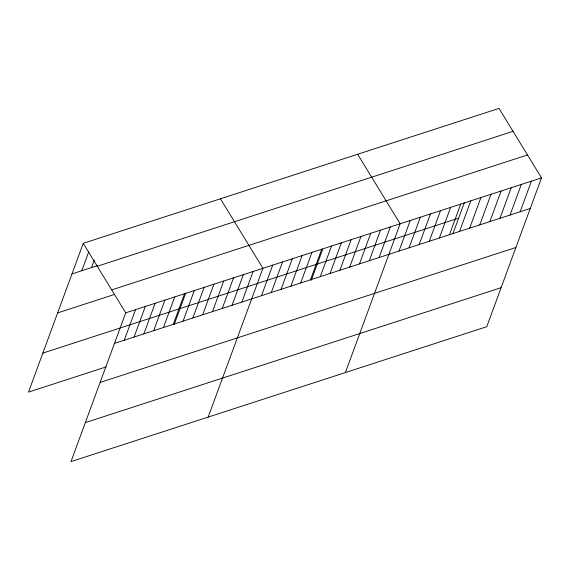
<?xml version="1.0" encoding="UTF-8"?>
<svg xmlns="http://www.w3.org/2000/svg" width="570" height="570" viewBox="0 0 570 570"><rect width="100%" height="100%" fill="white"/><g stroke="black" fill="none" stroke-linecap="round" stroke-linejoin="round"><path stroke-width="0.85" d="M83.241 243.312L125.721 312.83L70.979 461.615L486.759 326.688L541.5 177.897L499.021 108.386L83.241 243.312L28.5 392.103L106.084 366.923M81.788 270.721L88.785 251.705M91.592 267.537L94.328 260.098M124.267 340.24L135.525 309.645M134.071 337.055L145.322 306.468M143.868 333.878L155.126 303.29M153.672 330.693L164.922 300.105M163.469 327.515L174.726 296.927M173.273 324.337L184.523 293.742M174.078 324.822L185.806 292.937M183.07 321.152L194.327 290.565M192.874 317.974L204.124 287.387M202.671 314.797L213.928 284.202M212.475 311.612L223.725 281.024M222.272 308.434L233.529 277.846M232.076 305.249L243.326 274.662M241.872 302.072L253.13 271.484M208.185 417.09L262.927 268.299L220.447 198.78M261.473 295.709L272.731 265.121M271.277 292.531L282.528 261.943M281.074 289.353L292.332 258.759M290.878 286.168L302.129 255.581M300.675 282.991L311.933 252.396M310.479 279.806L321.729 249.218M311.284 280.298L322.741 249.154M320.276 276.628L331.533 246.041M330.08 273.45L341.33 242.856M339.877 270.266L351.134 239.678M349.681 267.088L360.931 236.5M359.478 263.91L370.735 233.315M369.282 260.725L380.532 230.138M379.078 257.547L390.336 226.953M345.392 372.566L400.133 223.775L357.661 154.256M398.979 251.092L410.236 220.497M409.075 247.815L420.332 217.22M419.171 244.537L430.428 213.942M429.267 241.26L440.524 210.665M439.37 237.982L450.621 207.394M449.466 234.705L460.717 204.117M452.951 233.607L464.379 202.535M459.562 231.427L470.82 200.84M469.659 228.15L480.916 197.562M479.755 224.872L491.012 194.285M489.858 221.595L501.108 191.007M499.954 218.324L511.205 187.73M510.05 215.047L521.308 184.452M520.146 211.769L531.404 181.174M71.991 273.899L97.306 265.684M97.263 266.254L513.043 131.321M111.706 289.888L527.485 154.962M57.641 312.909L114.805 294.355M125.721 312.83L541.5 177.897M42.85 353.094L458.629 218.167M114.47 343.418L530.243 208.492M100.113 382.427L515.893 247.494M85.329 422.612L501.108 287.686"/></g></svg>
